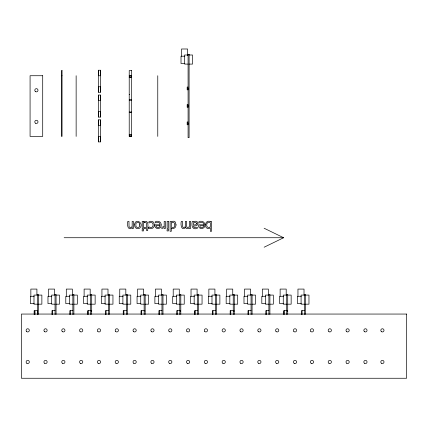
<?xml version="1.0" encoding="UTF-8"?>
<svg xmlns="http://www.w3.org/2000/svg" width="428" height="428" viewBox="0 0 428 428"><rect width="100%" height="100%" fill="white"/><g stroke="black" fill="none" stroke-linecap="round" stroke-linejoin="round"><path stroke-width="0.64" d="M98.51 141.898L98.51 136.388L100.403 136.388L100.403 141.898L98.51 141.898L98.51 119.845L100.403 119.845L100.403 141.898M98.51 119.845L98.51 125.361L100.403 125.361L100.403 119.845M98.51 117.09L98.51 111.58L100.403 111.58L100.403 117.09L98.51 117.09L98.51 95.037L100.403 95.037L100.403 117.09M98.51 95.037L98.51 100.553L100.403 100.553L100.403 95.037M98.51 92.282L98.51 86.772L100.403 86.772L100.403 92.282L98.51 92.282L98.51 70.229L100.403 70.229L100.403 92.282M98.51 70.229L98.51 75.745L100.403 75.745L100.403 70.229M264.14 247.207L283.636 237.727L264.14 228.252M180.231 311.135L180.648 311.033M145.039 311.001L144.653 311.022M129.219 112.307L131.583 112.302M188.085 54.998L184.65 54.998L184.65 64.098L188.085 64.098M189.096 54.998L192.536 54.998L192.536 64.098L189.096 64.098M184.869 56.202L181.007 56.202L181.007 63.531L184.869 63.531M61.418 75.729L62.049 75.729M129.219 75.729L131.658 75.729M129.219 75.991L131.658 75.991M129.219 77.083L131.583 77.083M129.219 77.382L131.583 77.382M188.085 87.071L187.17 87.071L187.17 89.821L188.085 89.821M188.085 88.024L187.897 88.312M188.085 88.312L187.518 88.312L187.518 88.89L188.085 88.89M188.085 89.179L187.897 88.89M129.219 94.572L129.689 94.572M129.219 99.836L131.583 99.836M129.219 100.136L131.583 100.136M188.085 104.534L187.17 104.534L187.17 107.284L188.085 107.284M188.085 105.486L187.897 105.775M188.085 105.775L187.518 105.775L187.518 106.353L188.085 106.353M188.085 106.642L187.897 106.353M129.219 112.04L131.583 112.008M188.085 121.996L187.17 121.996L187.17 124.746L188.085 124.746M188.085 122.954L187.897 123.237M188.085 123.237L187.518 123.237L187.518 123.815L188.085 123.815M188.085 124.104L187.897 123.815M129.219 134.761L131.583 134.761M129.219 135.061L131.583 135.061M129.219 136.141L131.658 136.141M64.136 237.727L283.636 237.727M37.418 295.085L33.983 295.085L33.983 304.18L37.418 304.18M38.429 295.085L41.869 295.085L41.869 304.18L38.429 304.18M55.046 295.085L51.611 295.085L51.611 304.18L55.046 304.18M56.057 295.085L59.497 295.085L59.497 304.18L56.057 304.18M72.867 295.085L69.432 295.085L69.432 304.18L72.867 304.18M73.878 295.085L77.318 295.085L77.318 304.18L73.878 304.18M90.688 295.085L87.248 295.085L87.248 304.18L90.688 304.18M91.699 295.085L95.139 295.085L95.139 304.18L91.699 304.18M108.509 295.085L105.069 295.085L105.069 304.18L108.509 304.18M109.52 295.085L112.955 295.085L112.955 304.18L109.52 304.18M126.33 295.085L122.889 295.085L122.889 304.18L126.33 304.18M127.341 295.085L130.775 295.085L130.775 304.18L127.341 304.18M144.145 295.085L140.71 295.085L140.71 304.18L144.145 304.18M145.156 295.085L148.596 295.085L148.596 304.18L145.156 304.18M161.966 295.085L158.531 295.085L158.531 304.18L161.966 304.18M162.977 295.085L166.417 295.085L166.417 304.18L162.977 304.18M179.787 295.085L176.347 295.085L176.347 304.18L179.787 304.18M180.798 295.085L184.233 295.085L184.233 304.18L180.798 304.18M197.608 295.085L194.168 295.085L194.168 304.18L197.608 304.18M198.619 295.085L202.053 295.085L202.053 304.18L198.619 304.18M215.423 295.085L211.988 295.085L211.988 304.18L215.423 304.18M216.434 295.085L219.874 295.085L219.874 304.18L216.434 304.18M233.244 295.085L229.809 295.085L229.809 304.18L233.244 304.18M234.255 295.085L237.695 295.085L237.695 304.18L234.255 304.18M251.065 295.085L247.625 295.085L247.625 304.18L251.065 304.18M252.076 295.085L255.511 295.085L255.511 304.18L252.076 304.18M268.886 295.085L265.446 295.085L265.446 304.18L268.886 304.18M269.897 295.085L273.332 295.085L273.332 304.18L269.897 304.18M286.701 295.085L283.266 295.085L283.266 304.18L286.701 304.18M287.712 295.085L291.152 295.085L291.152 304.18L287.712 304.18M304.522 295.085L301.087 295.085L301.087 304.18L304.522 304.18M305.533 295.085L308.973 295.085L308.973 304.18L305.533 304.18M34.203 296.283L30.34 296.283L30.34 303.613L34.203 303.613M51.831 296.283L47.973 296.283L47.973 303.613L51.831 303.613M69.652 296.283L65.789 296.283L65.789 303.613L69.652 303.613M87.473 296.283L83.61 296.283L83.61 303.613L87.473 303.613M105.288 296.283L101.431 296.283L101.431 303.613L105.288 303.613M123.109 296.283L119.252 296.283L119.252 303.613L123.109 303.613M140.93 296.283L137.067 296.283L137.067 303.613L140.93 303.613M158.751 296.283L154.888 296.283L154.888 303.613L158.751 303.613M176.571 296.283L172.709 296.283L172.709 303.613L176.571 303.613M194.387 296.283L190.53 296.283L190.53 303.613L194.387 303.613M212.208 296.283L208.345 296.283L208.345 303.613L212.208 303.613M230.029 296.283L226.166 296.283L226.166 303.613L230.029 303.613M247.849 296.283L243.987 296.283L243.987 303.613L247.849 303.613M265.665 296.283L261.808 296.283L261.808 303.613L265.665 303.613M283.486 296.283L279.628 296.283L279.628 303.613L283.486 303.613M301.307 296.283L297.444 296.283L297.444 303.613L301.307 303.613M55.046 310.68L51.975 310.68L51.975 314.532M72.867 310.68L69.796 310.68L69.796 314.532M90.688 310.68L87.617 310.68L87.617 314.532M108.509 310.68L105.438 310.68L105.438 314.532M126.33 310.68L123.259 310.68L123.259 314.532M144.145 310.68L141.074 310.68L141.074 314.532M161.966 310.68L158.895 310.68L158.895 314.532M179.787 310.68L176.716 310.68L176.716 314.532M197.608 310.68L194.537 310.68L194.537 314.532M215.423 310.68L212.352 310.68L212.352 314.532M233.244 310.68L230.173 310.68L230.173 314.532M251.065 310.68L247.994 310.68L247.994 314.532M268.886 310.68L265.815 310.68L265.815 314.532M286.701 310.68L283.63 310.68L283.63 314.532M304.522 310.68L301.451 310.68L301.451 314.532M34.16 312.033L34.791 312.039M87.617 312.039L88.248 312.039M141.074 312.039L141.705 312.039M194.537 312.039L195.168 312.039M283.63 312.039L284.262 312.039M305.533 314.393L305.533 294.389L304.522 294.389L304.522 314.532M304.019 294.972L304.019 289.082L297.952 289.082L297.952 296.283M302.082 310.68L302.082 314.532M287.712 314.393L287.712 294.389L286.701 294.389L286.701 314.532M286.198 294.972L286.198 289.082L280.131 289.082L280.131 296.283M284.262 310.68L284.262 314.532M269.897 314.393L269.897 294.389L268.886 294.389L268.886 314.532M268.377 294.972L268.377 289.082L262.311 289.082L262.311 296.283M266.446 310.68L266.446 314.532M252.076 314.393L252.076 294.389L251.065 294.389L251.065 314.532M250.557 294.972L250.557 289.082L244.495 289.082L244.495 296.283M248.625 310.68L248.625 314.532M234.255 314.393L234.255 294.389L233.244 294.389L233.244 314.532M232.741 294.972L232.741 289.082L226.674 289.082L226.674 296.283M230.804 310.68L230.804 314.532M216.434 314.393L216.434 294.389L215.423 294.389L215.423 314.532M214.92 294.972L214.92 289.082L208.853 289.082L208.853 296.283M212.984 310.68L212.984 314.532M198.619 314.393L198.619 294.389L197.608 294.389L197.608 314.532M197.099 294.972L197.099 289.082L191.032 289.082L191.032 296.283M195.168 310.68L195.168 314.532M187.582 55.544L187.582 48.995L181.515 48.995L181.515 56.202M180.798 314.393L180.798 294.389L179.787 294.389L179.787 314.532M179.279 294.972L179.279 289.082L173.212 289.082L173.212 296.283M177.347 310.68L177.347 314.532M162.977 314.393L162.977 294.389L161.966 294.389L161.966 314.532M161.463 294.972L161.463 289.082L155.396 289.082L155.396 296.283M159.526 310.68L159.526 314.532M157.766 75.729L157.766 136.398M145.156 314.393L145.156 294.389L144.145 294.389L144.145 314.532M143.642 294.972L143.642 289.082L137.575 289.082L137.575 296.283M141.705 310.68L141.705 314.532M127.341 314.393L127.341 294.389L126.33 294.389L126.33 314.532M125.821 294.972L125.821 289.082L119.754 289.082L119.754 296.283M123.89 310.68L123.89 314.532M109.52 314.393L109.52 294.389L108.509 294.389L108.509 314.532M108 294.972L108 289.082L101.934 289.082L101.934 296.283M106.069 310.68L106.069 314.532M91.699 314.393L91.699 294.389L90.688 294.389L90.688 314.532M90.185 294.972L90.185 289.082L84.118 289.082L84.118 296.283M88.248 310.68L88.248 314.532M76.141 75.729L76.141 136.398M73.878 314.393L73.878 294.389L72.867 294.389L72.867 314.532M72.364 294.972L72.364 289.082L66.297 289.082L66.297 296.283M70.427 310.68L70.427 314.532M56.057 314.393L56.057 294.389L55.046 294.389L55.046 314.532M54.543 294.972L54.543 289.082L48.476 289.082L48.476 296.283M52.612 310.68L52.612 314.532M38.429 314.393L38.429 294.389L37.418 294.389L37.418 314.393M37.322 314.532L37.322 310.68L34.882 310.68L34.882 314.532M36.915 294.972L36.915 289.082L30.848 289.082L30.848 296.283M34.791 314.532L34.791 310.68L34.16 310.68L34.16 314.532M225.283 330.769A1.605 1.605 0 0 1 222.699 331.588A1.605 1.605 0 0 1 223.052 328.902A1.605 1.605 0 0 1 225.337 330.357M134.66 224.095C134.076 226.412 135.837 229.29 138.458 228.638A2.836 2.836 0 0 0 140.084 227.712C144.183 223.416 135.815 217.782 134.66 224.095M205.606 224.229C204.568 227.113 207.933 230.355 210.325 227.755L210.325 231.297L211.523 231.297L211.523 221.388L210.399 221.388L210.325 221.715C208.356 220.27 205.681 221.939 205.606 224.229M161.174 224.903C161.896 229.74 153.812 229.825 155.027 224.818L159.954 224.818C160.302 219.815 154.187 224.759 155.161 221.822C157.584 220.329 161.527 221.645 161.174 224.903M176.063 224.887L175.534 227.15L173.65 228.632A3.231 3.231 0 0 1 171.291 228.215L171.291 231.297L170.098 231.297L170.098 221.388L171.291 221.388L171.291 222.111L172.784 221.255L173.977 221.249A2.284 2.284 0 0 1 175.33 222.137L176.063 224.887M204.803 224.903C205.531 229.74 197.442 229.825 198.656 224.818L203.589 224.818C203.931 219.815 197.822 224.759 198.79 221.822C201.219 220.329 205.156 221.645 204.803 224.903M154.31 224.935C154.663 227.835 151.266 229.692 148.891 228.119C148.179 225.219 150.57 228.611 151.849 227.45C153.475 226.433 153.524 223.453 151.87 222.442C150.57 221.249 148.184 224.732 148.891 221.79L150.367 221.276L152.336 221.453A2.755 2.755 0 0 1 153.775 222.656L154.31 224.935M139.726 224.941C140.512 228.397 135.05 228.397 135.842 224.941C135.071 221.49 140.48 221.501 139.726 224.941M206.922 223.753C205.815 226.123 208.19 228.991 210.325 226.749L210.325 222.672L208.752 222.266A1.744 1.744 0 0 0 207.082 223.288L206.922 223.753M174.827 224.914C175.186 226.974 172.998 228.338 171.291 227.22L171.291 223.116C172.73 221.474 175.368 222.672 174.827 224.914M197.945 223.448C198.02 225.759 195.184 226.059 193.472 226.07L193.959 227.375C195.125 228.515 198.068 225.749 197.367 228.349C192.183 230.382 191.295 225.476 192.284 221.388L193.472 221.388L193.472 222.143C194.842 220.564 197.993 221.051 197.945 223.448M196.709 223.528L196.045 224.636L193.472 225.112L193.472 223.138L194.333 222.533L195.944 222.367L196.709 223.528M159.954 225.738C159.944 227.156 158.435 228.087 157.14 227.568L156.6 227.161L156.193 225.738L159.954 225.738M203.589 225.738C203.573 227.156 202.064 228.087 200.769 227.568L200.229 227.161L199.823 225.738L203.589 225.738M185.597 227.466C181.483 231.714 180.365 224.224 181.328 221.388L182.526 221.388L182.563 226.407L183.088 227.434L183.724 227.557L185.394 226.68L185.367 221.388L186.565 221.388L186.603 226.407L187.127 227.434L187.764 227.557L189.406 226.696L189.406 221.388L190.604 221.388L190.604 228.499L189.406 228.499L189.406 227.712C188.481 228.969 186.175 229.103 185.597 227.466M164.186 226.439C160.875 226.936 160.452 230.055 164.186 227.445L164.186 228.499L165.385 228.499L165.385 221.388L164.186 221.388L164.186 226.439M132.177 227.712C127.721 231.388 126.902 224.299 127.785 221.388L128.978 221.388L129.026 226.348L129.62 227.429L130.331 227.557L132.177 226.696L132.177 221.388L133.376 221.388L133.376 228.499L132.177 228.499L132.177 227.712M144.787 222.383L144.322 222.528L144.322 221.453C148.142 220.013 148.307 225.053 147.724 227.509L148.532 227.509L148.532 228.499L147.724 228.499L147.724 230.542L146.526 230.542L146.526 228.499L144.322 228.499L144.322 227.509L146.526 227.509L146.36 222.742L144.787 222.383M91.581 311.001L91.191 311.049L91.581 311.001M180.68 311.001L180.29 311.049L180.68 311.001M234.137 311.001L233.752 311.049L234.137 311.001M287.6 311.001L287.209 311.049L287.6 311.001M189.096 54.303L188.085 54.303L188.085 137.666L189.096 137.666L189.096 54.303M62.049 70.599L61.418 70.599L61.418 136.398L62.049 136.398L62.049 70.599M131.658 70.599L129.219 70.599L129.219 136.398L131.658 136.398L131.658 70.599M42.709 75.729L30.078 75.729L30.078 136.398L42.709 136.398L42.709 75.729M143.412 221.388L142.214 221.388L142.214 228.499L143.412 228.499L143.412 221.388M168.338 221.388L167.139 221.388L167.139 228.499L168.338 228.499L168.338 221.388M143.492 229.692L142.133 229.692L142.133 230.933L143.492 230.933L143.492 229.692M168.423 229.692L167.059 229.692L167.059 230.933L168.423 230.933L168.423 229.692M406.6 314.056L21.4 314.056L21.4 378.256L406.6 378.256L406.6 314.056M35.262 91.405A1.605 1.605 0 0 0 37.948 90.688A1.605 1.605 0 0 0 35.979 88.719A1.605 1.605 0 0 0 35.262 91.405M35.594 123.264A1.605 1.605 0 0 0 38.001 121.873A1.605 1.605 0 0 0 35.594 120.487A1.605 1.605 0 0 0 35.594 123.264M26.916 363.351A1.605 1.605 0 0 0 29.323 361.96A1.605 1.605 0 0 0 26.916 360.569A1.605 1.605 0 0 0 26.916 363.351M26.579 331.491A1.605 1.605 0 0 0 29.265 330.769A1.605 1.605 0 0 0 27.301 328.806A1.605 1.605 0 0 0 26.579 331.491M44.731 363.351A1.605 1.605 0 0 0 47.139 361.96A1.605 1.605 0 0 0 44.731 360.569A1.605 1.605 0 0 0 44.731 363.351M44.4 331.491A1.605 1.605 0 0 0 47.085 330.769A1.605 1.605 0 0 0 45.122 328.806A1.605 1.605 0 0 0 44.4 331.491M62.552 363.351A1.605 1.605 0 0 0 64.96 361.96A1.605 1.605 0 0 0 62.552 360.569A1.605 1.605 0 0 0 62.552 363.351M62.221 331.491A1.605 1.605 0 0 0 64.906 330.769A1.605 1.605 0 0 0 62.937 328.806A1.605 1.605 0 0 0 62.221 331.491M80.373 363.351A1.605 1.605 0 0 0 82.781 361.96A1.605 1.605 0 0 0 80.373 360.569A1.605 1.605 0 0 0 80.373 363.351M80.041 331.491A1.605 1.605 0 0 0 82.727 330.769A1.605 1.605 0 0 0 80.758 328.806A1.605 1.605 0 0 0 80.041 331.491M98.194 363.351A1.605 1.605 0 0 0 100.601 361.96A1.605 1.605 0 0 0 98.194 360.569A1.605 1.605 0 0 0 98.194 363.351M97.857 331.491A1.605 1.605 0 0 0 100.543 330.769A1.605 1.605 0 0 0 98.579 328.806A1.605 1.605 0 0 0 97.857 331.491M116.009 363.351A1.605 1.605 0 0 0 118.417 361.96A1.605 1.605 0 0 0 116.009 360.569A1.605 1.605 0 0 0 116.009 363.351M115.678 331.491A1.605 1.605 0 0 0 118.363 330.769A1.605 1.605 0 0 0 116.4 328.806A1.605 1.605 0 0 0 115.678 331.491M151.651 363.351A1.605 1.605 0 0 0 154.059 361.96A1.605 1.605 0 0 0 151.651 360.569A1.605 1.605 0 0 0 151.651 363.351M151.319 331.491A1.605 1.605 0 0 0 154.005 330.769A1.605 1.605 0 0 0 152.036 328.806A1.605 1.605 0 0 0 151.319 331.491M133.83 363.351A1.605 1.605 0 0 0 136.238 361.96A1.605 1.605 0 0 0 133.83 360.569A1.605 1.605 0 0 0 133.83 363.351M133.499 331.491A1.605 1.605 0 0 0 136.184 330.769A1.605 1.605 0 0 0 134.215 328.806A1.605 1.605 0 0 0 133.499 331.491M169.472 363.351A1.605 1.605 0 0 0 171.879 361.96A1.605 1.605 0 0 0 169.472 360.569A1.605 1.605 0 0 0 169.472 363.351M169.135 331.491A1.605 1.605 0 0 0 171.821 330.769A1.605 1.605 0 0 0 169.857 328.806A1.605 1.605 0 0 0 169.135 331.491M187.287 363.351A1.605 1.605 0 0 0 189.695 361.96A1.605 1.605 0 0 0 187.287 360.569A1.605 1.605 0 0 0 187.287 363.351M186.956 331.491A1.605 1.605 0 0 0 189.641 330.769A1.605 1.605 0 0 0 187.678 328.806A1.605 1.605 0 0 0 186.956 331.491M205.108 363.351A1.605 1.605 0 0 0 207.516 361.96A1.605 1.605 0 0 0 205.108 360.569A1.605 1.605 0 0 0 205.108 363.351M204.777 331.491A1.605 1.605 0 0 0 207.462 330.769A1.605 1.605 0 0 0 205.499 328.806A1.605 1.605 0 0 0 204.777 331.491M222.929 363.351A1.605 1.605 0 0 0 225.337 361.96A1.605 1.605 0 0 0 222.929 360.569A1.605 1.605 0 0 0 222.929 363.351M240.75 363.351A1.605 1.605 0 0 0 243.158 361.96A1.605 1.605 0 0 0 240.75 360.569A1.605 1.605 0 0 0 240.75 363.351M240.418 331.491A1.605 1.605 0 0 0 243.099 330.769A1.605 1.605 0 0 0 241.135 328.806A1.605 1.605 0 0 0 240.418 331.491M258.566 363.351A1.605 1.605 0 0 0 260.973 361.96A1.605 1.605 0 0 0 258.566 360.569A1.605 1.605 0 0 0 258.566 363.351M258.234 331.491A1.605 1.605 0 0 0 260.92 330.769A1.605 1.605 0 0 0 258.956 328.806A1.605 1.605 0 0 0 258.234 331.491M276.386 363.351A1.605 1.605 0 0 0 278.794 361.96A1.605 1.605 0 0 0 276.386 360.569A1.605 1.605 0 0 0 276.386 363.351M276.055 331.491A1.605 1.605 0 0 0 278.74 330.769A1.605 1.605 0 0 0 276.777 328.806A1.605 1.605 0 0 0 276.055 331.491M294.207 363.351A1.605 1.605 0 0 0 296.615 361.96A1.605 1.605 0 0 0 294.207 360.569A1.605 1.605 0 0 0 294.207 363.351M293.875 331.491A1.605 1.605 0 0 0 296.561 330.769A1.605 1.605 0 0 0 294.592 328.806A1.605 1.605 0 0 0 293.875 331.491M311.172 363.351A1.605 1.605 0 0 0 313.58 361.96A1.605 1.605 0 0 0 311.172 360.569A1.605 1.605 0 0 0 311.172 363.351M310.84 331.491A1.605 1.605 0 0 0 313.526 330.769A1.605 1.605 0 0 0 311.563 328.806A1.605 1.605 0 0 0 310.84 331.491M328.993 363.351A1.605 1.605 0 0 0 331.4 361.96A1.605 1.605 0 0 0 328.993 360.569A1.605 1.605 0 0 0 328.993 363.351M328.993 331.748A1.605 1.605 0 0 0 331.4 330.357A1.605 1.605 0 0 0 328.993 328.966A1.605 1.605 0 0 0 328.993 331.748M346.814 363.351A1.605 1.605 0 0 0 349.221 361.96A1.605 1.605 0 0 0 346.814 360.569A1.605 1.605 0 0 0 346.814 363.351M346.814 331.748A1.605 1.605 0 0 0 349.221 330.357A1.605 1.605 0 0 0 346.814 328.966A1.605 1.605 0 0 0 346.814 331.748M364.635 363.351A1.605 1.605 0 0 0 367.042 361.96A1.605 1.605 0 0 0 364.635 360.569A1.605 1.605 0 0 0 364.635 363.351M364.635 331.748A1.605 1.605 0 0 0 367.042 330.357A1.605 1.605 0 0 0 364.635 328.966A1.605 1.605 0 0 0 364.635 331.748M381.599 363.351A1.605 1.605 0 0 0 384.007 361.96A1.605 1.605 0 0 0 381.599 360.569A1.605 1.605 0 0 0 381.599 363.351M381.599 331.748A1.605 1.605 0 0 0 384.007 330.357A1.605 1.605 0 0 0 381.599 328.966A1.605 1.605 0 0 0 381.599 331.748"/></g></svg>
